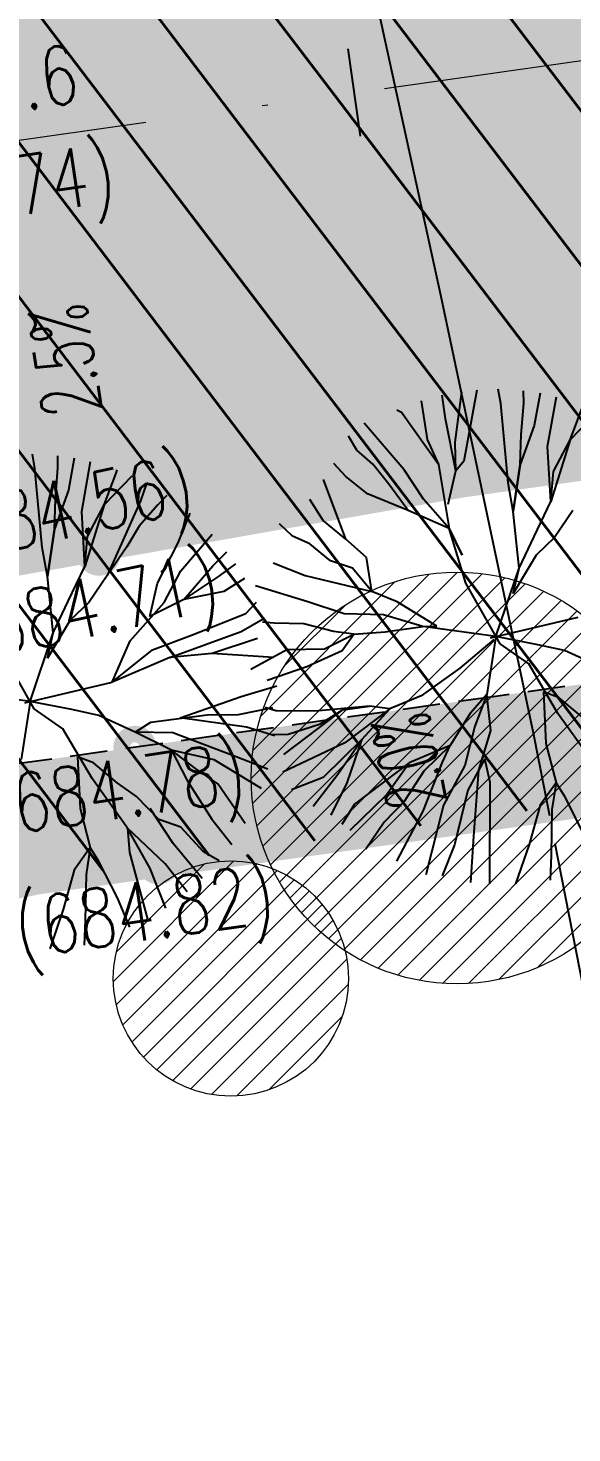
# Model space of a CAD drawing. Extents: x 352140 to 354978, y 6304672 to 6307963.
# Drawn here: x 352609.89 to 352619.14, y 6306001.84 to 6306025.72 of the extents above; entities that cross this region are included whole.
import ezdxf
from ezdxf.enums import TextEntityAlignment as Align

# ---------------------------------------------------------------- set-up
doc = ezdxf.new("R2010")
doc.units = 0
for name, pattern in [('CENTER', [50.800000000000004, 31.75, -6.35, 6.35, -6.35]), ('CONTINUOS', [0]), ('DASHDOT', [1, 0.5, -0.25, 0, -0.25]), ('DASHDOTX2', [2, 1, -0.5, 0, -0.5]), ('DASHED', [19.049999999999997, 12.7, -6.35])]:
    doc.linetypes.add(name, pattern=pattern)
doc.layers.get('0').update_dxf_attribs({"linetype": 'CONTINUOUS'})
for name, color, linetype in [('00-S2_ALL AREA APORTANTES', 150, 'CONTINUOUS'), ('01_Dem Ext_Transl_niv.anillo', 130, 'CONTINUOUS'), ('02_Geo ext_Acotamiento', 7, 'CONTINUOUS'), ('02_Geo ext_Eje', 4, 'CONTINUOUS'), ('02_Geo ext_Geometria', 2, 'CONTINUOUS'), ('03_Pav ext_Escurrimiento', 2, 'CONTINUOUS'), ('03_Pav ext_HCV', 34, 'CONTINUOUS'), ('03_Pav ext_Vereda HC', 42, 'CONTINUOUS'), ('03_Pav proy_Solera Tipo A', 1, 'CONTINUOUS'), ('03_S2_Pav ext_Borde vereda', 7, 'CONTINUOUS'), ('03_S3_Pav ext_Cota', 2, 'CONTINUOUS'), ('1-CERCO', 252, 'CERCO_LINE'), ('Paisajismo', 253, 'CONTINUOUS')]:
    doc.layers.add(name, color=color, linetype=linetype)
doc.layers.add('0_ASD_LINEA OFICIAL', color=253, linetype='DASHDOT', lineweight=20)
doc.layers.add('EJE PROYECTADO', color=7, linetype='DASHDOTX2', lineweight=15)
doc.layers.add('0_ASD_TOPOGRAFIA_ELEMENTOS', color=7, linetype='CONTINUOS', lineweight=5, true_color=0xbdbdbd)
doc.styles.add('JPG_2MM', font='simplex.shx', dxfattribs={"height": 1})
doc.styles.add('ROMANS', font='romans.shx', dxfattribs={"width": 0.75})
doc.linetypes.add('CERCO_LINE', pattern='A,0.5,-0.2,[" X ",Standard,S=0.1,R=0,X=-0.1,Y=-0.05],-0.25', length=0.95)
doc.dimstyles.new('Principal', dxfattribs={"dimscale": 0, "dimtxt": 2, "dimasz": 2, "dimexe": 1, "dimexo": 1, "dimtad": 1, "dimrnd": 0.05, "dimzin": 1, "dimtxsty": 'ROMANS', "dimcen": 2.5, "dimclrt": 2, "dimaunit": 2, "dimadec": 0, "dimazin": 0, "dimtfac": 1, "dimtmove": 0, "dimatfit": 3, "dimfxl": 1, "dimfxlon": 1, "dimarcsym": 0})
pattern_1 = [(127.2451660467093, (0, 0), (-1.263734244477452, -0.9607975902004564), [])]
pattern_2 = [(0, (0, 0), (0.15875, 0.3175), [0, -0.3175])]

# ---------------------------------------------------------------- blocks, each defined once
blk = doc.blocks.new('*D959')
at = {"layer": '02_Geo ext_Geometria', "color": 0, "lineweight": -2, "transparency": 16777216}
blk.add_line((352576.1032733954, 6306008.626567073), (352574.4402151746, 6306014.447216901), dxfattribs=at)
at = {"layer": '02_Geo ext_Geometria', "color": 0, "transparency": 16777216}
blk.add_solid([(352574.6004690537, 6306014.493004148), (352574.2799612952, 6306014.401429654), (352574.1654916927, 6306015.408740176)], dxfattribs=at)
at = {"layer": '02_Geo ext_Geometria', "color": 2, "transparency": 16777216, "insert": (352576.2819173322, 6306011.305507319), "char_height": 1, "attachment_point": 5, "rotation": 285.94553616867836, "style": 'ROMANS'}
blk.add_mtext('R420,40', dxfattribs=at)
blk = doc.blocks.new('*U962')
at = {"layer": 'EJE PROYECTADO', "color": 7, "linetype": 'DASHDOTX2', "lineweight": 15, "ltscale": 4}
blk.add_line((352607.9261549542, 6306023.563363702), (352715.028569147, 6306038.686160961), dxfattribs=at)
blk = doc.blocks.new('sta_tic')
blk.add_line((0, -1.5), (0, 1.5))
blk = doc.blocks.new('*D1282')
at = {"layer": '02_Geo ext_Acotamiento', "color": 0, "lineweight": -2, "transparency": 16777216}
blk.add_line((352570.5879962451, 6306007.009202546), (352568.844169142, 6306012.80616676), dxfattribs=at)
at = {"layer": '02_Geo ext_Acotamiento', "color": 0, "transparency": 16777216}
blk.add_solid([(352569.0037709097, 6306012.854177732), (352568.6845673742, 6306012.758155787), (352568.556103308, 6306013.763777367)], dxfattribs=at)
at = {"layer": '02_Geo ext_Acotamiento', "color": 2, "transparency": 16777216, "insert": (352570.7293752383, 6306009.690367681), "char_height": 1, "attachment_point": 5, "rotation": 286.742195705533, "style": 'ROMANS'}
blk.add_mtext('R420,40', dxfattribs=at)
blk = doc.blocks.new('A$C27410629')
at = {"layer": '0_ASD_LINEA OFICIAL', "ltscale": 8}
blk.add_lwpolyline([(283.5421609954101, 1214.484549576147, 0.5, 0.5, 0.03211360147220694), (329.8150799274445, 1226.935406510711, 0.5, 0.5, 0.007917335729782708), (341.9242357289513, 1231.194686628496, 0.5, 0.5, -0.04034445951146756), (405.0949614570582, 1249.329495846422, 0.5, 0.5, 0), (406.0664454449125, 1249.524144371034, 0.5, 0.5, 0), (504.3873910620769, 1263.407003486325, 0, 0, 0)], format="xyseb", dxfattribs=at)
blk = doc.blocks.new('*D1445')
at = {"layer": '02_Geo ext_Acotamiento', "color": 0, "lineweight": -2, "transparency": 16777216}
blk.add_line((352572.3865090595, 6306010.23699731), (352570.7031370795, 6306016.051804774), dxfattribs=at)
at = {"layer": '02_Geo ext_Acotamiento', "color": 0, "transparency": 16777216}
blk.add_solid([(352570.8632301069, 6306016.098151298), (352570.5430440519, 6306016.005458249), (352570.4250579325, 6306017.012362938)], dxfattribs=at)
at = {"layer": '02_Geo ext_Acotamiento', "color": 2, "transparency": 16777216, "insert": (352572.5557978826, 6306012.916544995), "char_height": 1, "attachment_point": 5, "rotation": 286.14559560099923, "style": 'ROMANS'}
blk.add_mtext('R353,50', dxfattribs=at)
blk = doc.blocks.new('*D1446')
at = {"layer": '02_Geo ext_Acotamiento', "color": 0, "lineweight": -2, "transparency": 16777216}
blk.add_line((352571.789194189, 6306017.325821411), (352570.1212967744, 6306023.145086422), dxfattribs=at)
at = {"layer": '02_Geo ext_Acotamiento', "color": 0, "transparency": 16777216}
blk.add_solid([(352570.2815125268, 6306023.191006901), (352569.9610810217, 6306023.099165943), (352569.8457738976, 6306024.106380936)], dxfattribs=at)
at = {"layer": '02_Geo ext_Acotamiento', "color": 2, "transparency": 16777216, "insert": (352571.9656105724, 6306020.00490927), "char_height": 1, "attachment_point": 5, "rotation": 285.99317661795897, "style": 'ROMANS'}
blk.add_mtext('R377,95', dxfattribs=at)
blk = doc.blocks.new('1.0 - LO RECABARREN LOTEO PARQUE - VEGETACION PROPUESTA ETAPA MUNICIPAL')
at = {"layer": 'Paisajismo', "color": 251}
for p, q in [((352616.9846484571, 6306019.077340681), (352616.9306335495, 6306019.47899494)), ((352617.1530850041, 6306018.678011461), (352617.2616747106, 6306019.538941978)), ((352617.517715357, 6306019.566828781), (352617.2998968196, 6306018.358776658)), ((352617.9250204688, 6306019.336601349), (352617.8839276334, 6306019.579379951)), ((352618.3185681994, 6306019.346440488), (352618.314664166, 6306019.553211841)), ((352618.5938547386, 6306019.512275717), (352618.4951748127, 6306018.964982482)), ((352618.7231660956, 6306018.607028809), (352618.8718988217, 6306019.452142832)), ((352616.2384884895, 6306019.184005276), (352616.1575843354, 6306019.226201614)), ((352616.5744909936, 6306019.383091127), (352616.6744773941, 6306018.727472184)), ((352618.0509952361, 6306017.990574183), (352617.9250204688, 6306019.336601349)), ((352618.2752626987, 6306018.811144063), (352618.3185681994, 6306019.346440488)), ((352619.1048739814, 6306018.719912753), (352619.3083573292, 6306019.258233484)), ((352616.2836139816, 6306018.212338867), (352615.6010685799, 6306019.001168406)), ((352616.8694232762, 6306018.303572382), (352616.2384884895, 6306019.184005276)), ((352617.1622014441, 6306018.195172955), (352616.9846484571, 6306019.077340681)), ((352619.5766608728, 6306019.206781963), (352619.1048739814, 6306018.719912753)), ((352615.476158725, 6306018.544504107), (352615.3381369041, 6306018.782413731)), ((352618.4951748127, 6306018.964982482), (352618.2581505723, 6306018.303067516)), ((352618.2581505723, 6306018.303067516), (352618.2752626987, 6306018.811144063)), ((352615.7476650598, 6306018.309114795), (352615.476158725, 6306018.544504107)), ((352616.6744773941, 6306018.727472184), (352616.8694232762, 6306018.303572382)), ((352617.1622014441, 6306018.195172955), (352617.1530850041, 6306018.678011461)), ((352618.7774895002, 6306017.671502274), (352618.7231660956, 6306018.607028809)), ((352619.1048739814, 6306018.719912753), (352618.7774895002, 6306017.671502274)), ((352618.82129942, 6306018.1800829), (352619.1048739814, 6306018.719912753)), ((352610.0013687332, 6306018.233879879), (352609.9602758979, 6306018.476658481)), ((352610.3949164639, 6306018.243719019), (352610.3910124304, 6306018.450490371)), ((352610.670203003, 6306018.409554248), (352610.5715230771, 6306017.862261012)), ((352610.79951436, 6306017.50430734), (352610.9482470862, 6306018.349421362)), ((352615.2935854598, 6306018.099515619), (352615.088358089, 6306018.317020246)), ((352616.0211866692, 6306017.966871467), (352615.7476650598, 6306018.309114795)), ((352616.8694232762, 6306018.303572382), (352617.0502833721, 6306017.211310462)), ((352617.2998968196, 6306018.358776658), (352617.1622014441, 6306018.195172955)), ((352618.1397977612, 6306017.499119353), (352618.2581505723, 6306018.303067516)), ((352618.2581505723, 6306018.303067516), (352618.1397977612, 6306017.499119353)), ((352610.1273435006, 6306016.887852713), (352610.0013687332, 6306018.233879879)), ((352610.3516109632, 6306017.708422594), (352610.3949164639, 6306018.243719019)), ((352611.1812222459, 6306017.617191283), (352611.3847055936, 6306018.155512014)), ((352611.6530091373, 6306018.104060493), (352611.1812222459, 6306017.617191283)), ((352611.3847055936, 6306018.155512014), (352611.4010134788, 6306018.207734731)), ((352615.2936126748, 6306017.032866606), (352614.9110499323, 6306018.047969776)), ((352615.6611713877, 6306017.804573759), (352615.2935854598, 6306018.099515619)), ((352616.6135552888, 6306017.710818085), (352616.2836139816, 6306018.212338867)), ((352617.0321031, 6306017.629203747), (352617.1622014441, 6306018.195172955)), ((352618.7774895002, 6306017.671502274), (352618.82129942, 6306018.1800829)), ((352610.5715230771, 6306017.862261012), (352610.3344988368, 6306017.200346046)), ((352611.9030346898, 6306017.980331487), (352611.8017202207, 6306017.684233801)), ((352616.3501214823, 6306017.518776177), (352615.6611713877, 6306017.804573759)), ((352616.3501214823, 6306017.518776177), (352616.0211866692, 6306017.966871467)), ((352618.1397977612, 6306017.499119353), (352618.0509952361, 6306017.990574183)), ((352610.3344988368, 6306017.200346046), (352610.3516109632, 6306017.708422594)), ((352611.1812222459, 6306017.617191283), (352610.8538377647, 6306016.568780805)), ((352610.8976476844, 6306017.077361431), (352611.1812222459, 6306017.617191283)), ((352611.8017202207, 6306017.684233801), (352611.3579204979, 6306016.689707125)), ((352612.0894092524, 6306017.607616448), (352611.7756084268, 6306017.254280853)), ((352612.249011642, 6306017.773470738), (352612.0894092524, 6306017.607616448)), ((352614.9055423377, 6306017.347546738), (352614.6775510531, 6306017.70550041)), ((352617.0502833721, 6306017.211310462), (352616.6135552888, 6306017.710818085)), ((352618.4949237212, 6306017.078243898), (352618.7774895002, 6306017.671502274)), ((352610.8538377647, 6306016.568780805), (352610.79951436, 6306017.50430734)), ((352612.4386468607, 6306016.971742848), (352612.6449654158, 6306017.475058193)), ((352615.2936126748, 6306017.032866606), (352614.9055423377, 6306017.347546738)), ((352617.0502833721, 6306017.211310462), (352616.3501214823, 6306017.518776177)), ((352618.2380470124, 6306016.538915051), (352618.1397977612, 6306017.499119353)), ((352619.1542671248, 6306017.518273474), (352618.8424838587, 6306017.058080833)), ((352610.2161460256, 6306016.396397884), (352610.3344988368, 6306017.200346046)), ((352610.3344988368, 6306017.200346046), (352610.2161460256, 6306016.396397884)), ((352610.8538377647, 6306016.568780805), (352610.8976476844, 6306017.077361431)), ((352611.7756084268, 6306017.254280853), (352611.5685920889, 6306016.902961449)), ((352612.4843449754, 6306016.492671151), (352613.016271104, 6306017.117772299)), ((352614.3821419893, 6306017.080760588), (352614.1645334347, 6306017.290442218)), ((352614.6783263287, 6306016.952732359), (352614.3821419893, 6306017.080760588)), ((352617.2724314666, 6306016.761198939), (352617.0502833721, 6306017.211310462)), ((352617.0502833721, 6306017.211310462), (352617.2724314666, 6306016.761198939)), ((352617.3349039039, 6306016.281347269), (352617.0502833721, 6306017.211310462)), ((352618.2380470124, 6306016.538915051), (352618.4949237212, 6306017.078243898)), ((352610.2161460256, 6306016.396397884), (352610.1273435006, 6306016.887852713)), ((352611.5685920889, 6306016.902961449), (352611.2306153892, 6306016.415552004)), ((352612.0896736825, 6306016.280888294), (352612.4386468607, 6306016.971742848)), ((352615.030928081, 6306016.665429709), (352614.6783263287, 6306016.952732359)), ((352615.6414738821, 6306016.717427289), (352615.2936126748, 6306017.032866606)), ((352618.8424838587, 6306017.058080833), (352618.5276742507, 6306016.758173763)), ((352611.3579204979, 6306016.689707125), (352611.2306153892, 6306016.415552004)), ((352613.0292859863, 6306016.580385717), (352613.2674577793, 6306016.817577343)), ((352613.4143205426, 6306016.611913109), (352613.1332289672, 6306016.401219334)), ((352614.0543262906, 6306016.627084336), (352614.6013368772, 6306016.41603238)), ((352615.4072035731, 6306016.538913676), (352615.030928081, 6306016.665429709)), ((352615.7351273781, 6306016.144246867), (352615.6414738821, 6306016.717427289)), ((352618.5276742507, 6306016.758173763), (352618.1393305337, 6306016.109470631)), ((352610.3143952769, 6306015.436193582), (352610.2161460256, 6306016.396397884)), ((352610.5712719857, 6306015.975522429), (352610.8538377647, 6306016.568780805)), ((352611.2306153892, 6306016.415552004), (352610.9188321232, 6306015.955359364)), ((352612.2007704732, 6306015.952838224), (352612.4843449754, 6306016.492671151)), ((352612.5372995003, 6306016.007583724), (352613.0292859863, 6306016.580385717)), ((352613.1332289672, 6306016.401219334), (352612.5372995003, 6306016.007583724)), ((352613.5686890308, 6306016.363059018), (352613.2185867893, 6306016.141200359)), ((352614.6013368772, 6306016.41603238), (352615.7351273781, 6306016.144246867)), ((352615.7351273781, 6306016.144246867), (352615.4072035731, 6306016.538913676)), ((352617.844689656, 6306015.375385297), (352618.2380470124, 6306016.538915051)), ((352618.1393305337, 6306016.109470631), (352618.2380470124, 6306016.538915051)), ((352611.9595753279, 6306015.714919598), (352612.0896736825, 6306016.280888294)), ((352613.2185867893, 6306016.141200359), (352612.5372995003, 6306016.007583724)), ((352614.6435954295, 6306015.963295022), (352613.7570600283, 6306016.240519587)), ((352615.7351273781, 6306016.144246867), (352615.7351273781, 6306016.144246867)), ((352616.1658027236, 6306015.965313458), (352615.7351273781, 6306016.144246867)), ((352617.9152020711, 6306015.25007468), (352617.3349039039, 6306016.281347269)), ((352610.3143952769, 6306015.436193582), (352610.5712719857, 6306015.975522429)), ((352610.9188321232, 6306015.955359364), (352610.6040225152, 6306015.655452293)), ((352611.6255511123, 6306015.300606708), (352612.2007704732, 6306015.952838224)), ((352612.5372995003, 6306016.007583724), (352611.9595753279, 6306015.714919598)), ((352613.5930262437, 6306015.765335022), (352613.7713382337, 6306015.96094644)), ((352615.2616508362, 6306015.7611742), (352614.6435954295, 6306015.963295022)), ((352616.8412866661, 6306015.550483583), (352616.1658027236, 6306015.965313458)), ((352610.6040225152, 6306015.655452293), (352610.2156787982, 6306015.006749162)), ((352612.6652050713, 6306015.400409231), (352613.5930262437, 6306015.765335022)), ((352613.5129701542, 6306015.462492459), (352613.8842764968, 6306015.675464833)), ((352615.9295688412, 6306015.747062863), (352615.2616508362, 6306015.7611742)), ((352616.6010176647, 6306015.545947082), (352615.9295688412, 6306015.747062863)), ((352617.7530044336, 6306015.353907378), (352619.2419591199, 6306015.702705643)), ((352609.9210379205, 6306014.272663827), (352610.3143952769, 6306015.436193582)), ((352610.2156787982, 6306015.006749162), (352610.3143952769, 6306015.436193582)), ((352612.0023309643, 6306015.14737795), (352612.6652050713, 6306015.400409231)), ((352612.2985153054, 6306015.019349721), (352613.5129701542, 6306015.462492459)), ((352614.0736987271, 6306015.601052192), (352613.8722698729, 6306015.617374065)), ((352614.5767012934, 6306015.590423796), (352614.0736987271, 6306015.601052192)), ((352615.0819825985, 6306015.45908564), (352614.5767012934, 6306015.590423796)), ((352614.9256916961, 6306015.166907708), (352615.4283880118, 6306015.416911609)), ((352615.4283880118, 6306015.416911609), (352615.0819825985, 6306015.45908564)), ((352615.2287944209, 6306015.139850324), (352615.4283880118, 6306015.416911609)), ((352615.4283880118, 6306015.416911609), (352615.9618127259, 6306015.453708484)), ((352615.9618127259, 6306015.453708484), (352616.6010176647, 6306015.545947082)), ((352616.6010176647, 6306015.545947082), (352616.8412866661, 6306015.550483583)), ((352617.844689656, 6306015.375385297), (352616.6010176647, 6306015.545947082)), ((352609.9915503356, 6306014.14735321), (352609.4112521684, 6306015.1786258)), ((352611.3183073843, 6306014.599984174), (352611.6255511123, 6306015.300606708)), ((352613.7879721258, 6306015.341435219), (352613.0183135293, 6306015.086387749)), ((352613.6770060688, 6306014.82264287), (352614.2849736169, 6306015.154810358)), ((352614.2849736169, 6306015.154810358), (352614.9256916961, 6306015.166907708)), ((352617.8069021528, 6306015.32820277), (352617.2286565109, 6306014.83625375)), ((352617.844689656, 6306015.375385297), (352617.6910736069, 6306014.390678729)), ((352618.5564245103, 6306015.235459306), (352617.844689656, 6306015.375385297)), ((352618.4022971718, 6306014.911860743), (352617.9152020711, 6306015.25007468)), ((352619.0122822811, 6306015.137171183), (352618.5564245103, 6306015.235459306)), ((352611.3183073843, 6306014.599984174), (352612.0023309643, 6306015.14737795)), ((352612.2985153054, 6306015.019349721), (352611.3183073843, 6306014.599984174)), ((352613.0183135293, 6306015.086387749), (352612.2985153054, 6306015.019349721)), ((352613.0183135293, 6306015.086387749), (352612.2985153054, 6306015.019349721)), ((352614.0581938516, 6306015.020361277), (352613.0183135293, 6306015.086387749)), ((352614.6305854685, 6306014.866924462), (352615.2287944209, 6306015.139850324)), ((352618.8989756546, 6306014.06607737), (352618.4022971718, 6306014.911860743)), ((352619.6318508858, 6306014.854906038), (352619.0122822811, 6306015.137171183)), ((352613.9511974178, 6306014.632717477), (352614.6305854685, 6306014.866924462)), ((352617.2286565109, 6306014.83625375), (352616.5698175246, 6306014.369508375)), ((352609.9210379205, 6306014.272663827), (352608.6773659291, 6306014.443225613)), ((352609.8293526981, 6306014.251185909), (352611.3183073843, 6306014.599984174)), ((352613.5137570596, 6306014.355607716), (352614.1169358089, 6306014.536390176)), ((352618.6516451939, 6306014.435540533), (352618.6949856569, 6306013.554472395)), ((352618.9206273208, 6306014.333724025), (352618.6516451939, 6306014.435540533)), ((352609.9210379205, 6306014.272663827), (352609.7674218714, 6306013.287957259)), ((352610.6327727747, 6306014.132737837), (352609.9210379205, 6306014.272663827)), ((352612.4747599853, 6306013.993857681), (352613.5137570596, 6306014.355607716)), ((352616.5698175246, 6306014.369508375), (352616.0399212831, 6306014.145713164)), ((352617.6910736069, 6306014.390678729), (352617.4034639264, 6306014.064562971)), ((352617.6910736069, 6306014.390678729), (352617.4875879725, 6306013.85236103)), ((352617.6910736069, 6306014.390678729), (352617.6910736069, 6306014.390678729)), ((352617.7560679062, 6306013.777260362), (352617.6910736069, 6306014.390678729)), ((352619.3276334979, 6306013.993997934), (352618.9206273208, 6306014.333724025)), ((352610.4786454363, 6306013.809139273), (352609.9915503356, 6306014.14735321)), ((352611.0886305456, 6306014.034449713), (352610.6327727747, 6306014.132737837)), ((352611.7081991502, 6306013.752184569), (352611.0886305456, 6306014.034449713)), ((352611.9721396049, 6306013.91751072), (352612.9311980514, 6306014.042513772)), ((352613.6040529653, 6306013.834050342), (352612.4747599853, 6306013.993857681)), ((352612.9311980514, 6306014.042513772), (352613.465129412, 6306014.05259489)), ((352613.465129412, 6306014.05259489), (352614.0504343449, 6306014.17054113)), ((352614.101807769, 6306014.112298896), (352613.9197241363, 6306014.169237637)), ((352614.7656494575, 6306014.104707805), (352614.101807769, 6306014.112298896)), ((352614.2364919126, 6306013.370200102), (352615.2390253534, 6306014.130591506)), ((352615.6918590115, 6306014.192588995), (352614.7656494575, 6306014.104707805)), ((352615.2390253534, 6306014.130591506), (352614.8431157563, 6306013.882603838)), ((352615.2390253534, 6306014.130591506), (352615.6918590115, 6306014.192588995)), ((352615.6918590115, 6306014.192588995), (352615.2390253534, 6306014.130591506)), ((352616.0399212831, 6306014.145713164), (352615.2763131378, 6306013.57009451)), ((352615.568966718, 6306013.62906765), (352616.0399212831, 6306014.145713164)), ((352616.0399212831, 6306014.145713164), (352615.6918590115, 6306014.192588995)), ((352617.4034639264, 6306014.064562971), (352617.0664960074, 6306013.523725003)), ((352619.5024409135, 6306013.222307155), (352618.8989756546, 6306014.06607737)), ((352610.9753239191, 6306012.963355901), (352610.4786454363, 6306013.809139273)), ((352611.7081991502, 6306013.752184569), (352611.9721396049, 6306013.91751072)), ((352612.3282743439, 6306013.443206742), (352611.7081991502, 6306013.752184569)), ((352612.3494216485, 6306013.737566121), (352611.7081991502, 6306013.752184569)), ((352613.425354613, 6306013.33030017), (352612.3494216485, 6306013.737566121)), ((352614.0843381123, 6306013.687820093), (352613.6040529653, 6306013.834050342)), ((352614.8431157563, 6306013.882603838), (352614.3122107359, 6306013.712237149)), ((352617.4875879725, 6306013.85236103), (352617.3133221084, 6306013.180974565)), ((352617.5551042503, 6306013.105369817), (352617.7560679062, 6306013.777260362)), ((352614.3122107359, 6306013.712237149), (352614.0185506025, 6306013.706692575)), ((352615.2763131378, 6306013.57009451), (352614.2175316628, 6306013.069075603)), ((352615.568966718, 6306013.62906765), (352614.9075504201, 6306012.980361363)), ((352615.1529186561, 6306013.033289006), (352615.568966718, 6306013.62906765)), ((352615.311547699, 6306012.88736197), (352615.568966718, 6306013.62906765)), ((352617.0664960074, 6306013.523725003), (352616.3710295741, 6306013.229372714)), ((352617.0664960074, 6306013.523725003), (352616.6207260377, 6306013.087727891)), ((352616.9339667266, 6306013.240001489), (352617.0664960074, 6306013.523725003)), ((352618.6949856569, 6306013.554472395), (352618.8677755146, 6306012.889638663)), ((352610.7279934583, 6306013.332819063), (352610.7713339214, 6306012.451750926)), ((352610.9969755853, 6306013.231002555), (352610.7279934583, 6306013.332819063)), ((352613.0513718023, 6306013.280228442), (352612.3282743439, 6306013.443206742)), ((352612.3282743439, 6306013.443206742), (352612.5954168204, 6306012.92948678)), ((352612.734773932, 6306013.130193334), (352612.3282743439, 6306013.443206742)), ((352613.8549440122, 6306012.789594869), (352613.0513718023, 6306013.280228442)), ((352613.9638694883, 6306013.119137236), (352613.425354613, 6306013.33030017)), ((352616.6077570707, 6306012.408698908), (352616.9339667266, 6306013.240001489)), ((352617.6569833076, 6306013.293903812), (352617.3652857523, 6306012.76513456)), ((352617.7449997209, 6306012.893056697), (352617.6569833076, 6306013.293903812)), ((352611.4039817624, 6306012.891276465), (352610.9969755853, 6306013.231002555)), ((352613.1135691177, 6306012.870107487), (352612.734773932, 6306013.130193334)), ((352614.7358618102, 6306012.490938885), (352615.1529186561, 6306013.033289006)), ((352616.3710295741, 6306013.229372714), (352615.4390142929, 6306012.527510298)), ((352615.9791875421, 6306012.678587605), (352616.3710295741, 6306013.229372714)), ((352616.6207260377, 6306013.087727891), (352616.2832537572, 6306012.573602648)), ((352617.3133221084, 6306013.180974565), (352616.952180602, 6306012.506059714)), ((352617.4695019704, 6306011.981351518), (352617.5551042503, 6306013.105369817)), ((352611.5787891779, 6306012.119585685), (352610.9753239191, 6306012.963355901)), ((352611.7288792273, 6306012.656895226), (352611.4039817624, 6306012.891276465)), ((352612.5954168204, 6306012.92948678), (352613.0100495792, 6306012.273175362)), ((352613.5786667592, 6306012.199776481), (352613.1135691177, 6306012.870107487)), ((352614.9075504201, 6306012.980361363), (352614.3685167222, 6306012.768929435)), ((352615.0403349357, 6306012.338853939), (352615.311547699, 6306012.88736197)), ((352617.3652857523, 6306012.76513456), (352617.1415004167, 6306011.835138609)), ((352617.7396983327, 6306011.172518715), (352617.7449997209, 6306012.893056697)), ((352618.8677755146, 6306012.889638663), (352618.597002301, 6306012.50663435)), ((352618.8677755146, 6306012.889638663), (352618.7962612483, 6306012.433982523)), ((352619.0165463024, 6306012.655433552), (352618.8677755146, 6306012.889638663)), ((352612.1101985617, 6306012.26323965), (352611.7288792273, 6306012.656895226)), ((352615.4390142929, 6306012.527510298), (352615.2243178257, 6306012.181323821)), ((352615.3669516432, 6306012.083390156), (352615.9791875421, 6306012.678587605)), ((352616.2832537572, 6306012.573602648), (352615.9427551382, 6306012.219762974)), ((352619.3298950368, 6306012.037460898), (352619.0165463024, 6306012.655433552)), ((352610.7713339214, 6306012.451750926), (352610.9441237791, 6306011.786917194)), ((352612.3541851396, 6306011.858283089), (352611.9607965084, 6306012.454618965)), ((352616.161298381, 6306011.555000364), (352616.6077570707, 6306012.408698908)), ((352616.952180602, 6306012.506059714), (352616.6540158928, 6306011.324580468)), ((352618.597002301, 6306012.50663435), (352618.4084887722, 6306011.838934972)), ((352618.7962612483, 6306012.433982523), (352618.7841907942, 6306011.658763316)), ((352612.2199084268, 6306011.513615011), (352611.5787891779, 6306012.119585685)), ((352611.5787891779, 6306012.119585685), (352611.6129628692, 6306011.703410303)), ((352611.9656546037, 6306011.43207165), (352611.5787891779, 6306012.119585685)), ((352612.4864718246, 6306012.136723574), (352612.1101985617, 6306012.26323965)), ((352612.8682933489, 6306011.716352157), (352612.4864718246, 6306012.136723574)), ((352613.0100495792, 6306012.273175362), (352613.350966641, 6306011.841470777)), ((352615.9427551382, 6306012.219762974), (352615.6309718703, 6306011.759570334)), ((352612.8480981014, 6306011.263844692), (352612.3541851396, 6306011.858283089)), ((352617.1415004167, 6306011.835138609), (352616.9302226226, 6306011.307887243)), ((352617.4149797341, 6306011.19322556), (352617.4695019704, 6306011.981351518)), ((352618.4084887722, 6306011.838934972), (352618.1797649965, 6306011.170476387)), ((352610.9441237791, 6306011.786917194), (352610.6733505654, 6306011.40391288)), ((352610.9441237791, 6306011.786917194), (352610.8726095128, 6306011.331261054)), ((352611.0928945669, 6306011.552712083), (352610.9441237791, 6306011.786917194)), ((352611.6129628692, 6306011.703410303), (352611.9181314928, 6306010.573106023)), ((352613.1370987257, 6306011.564885481), (352612.8682933489, 6306011.716352157)), ((352618.7841907942, 6306011.658763316), (352618.7655654682, 6306011.230831092)), ((352610.6733505654, 6306011.40391288), (352610.4848370366, 6306010.736213502)), ((352610.8726095128, 6306011.331261054), (352610.8605390587, 6306010.556041847)), ((352611.4062433012, 6306010.934739429), (352611.0928945669, 6306011.552712083)), ((352612.2273589891, 6306010.757554468), (352611.9656546037, 6306011.43207165)), ((352612.5909130086, 6306011.037609289), (352612.2199084268, 6306011.513615011)), ((352611.6167886024, 6306010.435578537), (352611.4062433012, 6306010.934739429)), ((352610.4848370366, 6306010.736213502), (352610.2561132609, 6306010.067754918)), ((352610.8605390587, 6306010.556041847), (352610.8419137326, 6306010.128109623))]:
    blk.add_line(p, q, dxfattribs=at)

msp = doc.modelspace()

# ---------------------------------------------------------------- hatches: boundary and pattern name
at = {"layer": '00-S2_ALL AREA APORTANTES', "linetype": 'DASHED', "lineweight": 40, "ltscale": 0.25}
h = msp.add_hatch(dxfattribs=at)
h.set_pattern_fill('ANSI31', color=150, scale=0.5, angle=82.24516604670926)
h.set_pattern_definition(pattern_1)
edge = h.paths.add_edge_path()
edge.add_line((352624.9754433884, 6306038.594756333), (352605.845947787, 6306035.893869592))
edge.add_arc((352689.8269849452, 6305610.553489763), 433.5519038303127, 101.1690651218483, 104.2167024981599)
edge.add_line((352583.3509807125, 6306030.827345526), (352575.2809993714, 6306028.709758877))
edge.add_line((352575.2809993714, 6306028.709758877), (352578.5187449334, 6306016.640279525))
edge.add_line((352578.5187449334, 6306016.640279525), (352586.390310395, 6306018.703305806))
edge.add_arc((352689.6646691556, 6305611.165365544), 420.4197496910607, 101.3958787083265, 104.2200035320607, ccw=False)
edge.add_line((352606.595264026, 6306023.296703666), (352607.9261549542, 6306023.563363702))
edge.add_line((352607.9261549542, 6306023.563363702), (352626.7231071456, 6306026.217482185))
edge.add_line((352626.7231071456, 6306026.217482185), (352624.9754433884, 6306038.594756333))
h = msp.add_hatch(dxfattribs=at)
h.set_pattern_fill('ANSI31', color=82, scale=0.5, angle=82.24516604670926)
h.set_pattern_definition(pattern_1)
edge = h.paths.add_edge_path()
edge.add_line((352626.7231071456, 6306026.217482185), (352607.9261549542, 6306023.563363702))
edge.add_line((352607.9261549542, 6306023.563363702), (352606.5952640259, 6306023.296703666))
edge.add_arc((352689.6646691558, 6305611.165365544), 420.4197496911295, 101.3958787083732, 104.2200035320991)
edge.add_line((352586.390310395, 6306018.703305806), (352578.5219978086, 6306016.628153646))
edge.add_line((352578.5219978086, 6306016.628153646), (352581.7592745436, 6306004.560421961))
edge.add_line((352581.7592745436, 6306004.560421961), (352589.4298462129, 6306006.578443802))
edge.add_arc((352689.6646691902, 6305611.165365393), 407.9197498453991, 101.39688232885038, 104.2245007914724, ccw=False)
edge.add_line((352609.0580949512, 6306011.041724414), (352610.0295789288, 6306011.236372937))
edge.add_line((352610.0295789288, 6306011.236372937), (352628.470763946, 6306013.840257307))
edge.add_line((352628.470763946, 6306013.840257307), (352626.7231071456, 6306026.217482185))
at = {"layer": '03_Pav ext_HCV'}
h = msp.add_hatch(dxfattribs=at)
h.set_pattern_fill('SWAMP', color=256, scale=0.025, angle=-5.87842838446813e-10, style=0)
h.set_pattern_definition([(359.9999999994121, (0, 0), (0.3175000000056422, 0.5499261309017425), [0.079375, -0.555625]), (90, (0.0396875, -4.071855352894005e-13), (-0.3174999999943578, 0.5499261309082575), [0.0396875, -1.06016476181]), (90, (0.049609375, -5.089819191117507e-13), (-0.3174999999943578, 0.5499261309082575), [0.03175, -1.06810226181]), (90, (0.029765625, -3.053891514670504e-13), (-0.3174999999943578, 0.5499261309082575), [0.03175, -1.06810226181]), (59.99999999941215, (0.05953125000000001, -6.107783029341008e-13), (-0.3174999995629745, 0.5499261311573168), [0.0254, -0.6096]), (119.9999999994121, (0.01984375, -2.035927676447003e-13), (-0.6349999995686166, 2.555744082988348e-10), [0.0254, -0.6095999999999999])])
edge = h.paths.add_edge_path()
edge.add_arc((352695.6228278121, 6305975.85554616), 52.49999999651592, 90.15910991936789, 98.03670583891278, ccw=False)
edge.add_arc((352695.3284670433, 6306081.855137437), 53.49999999947075, 270.1591099180267, 278.1028961549432)
edge.add_line((352702.8693602514, 6306028.889252855), (352706.0136189333, 6306029.333188209))
edge.add_line((352706.0136189333, 6306029.333188209), (352705.9856154933, 6306029.531218028))
edge.add_line((352705.9856154933, 6306029.531218028), (352704.2032925461, 6306029.279573285))
edge.add_line((352704.2032925461, 6306029.279573285), (352703.2511160003, 6306036.012576957))
edge.add_line((352703.2511160003, 6306036.012576957), (352702.0188872132, 6306044.725878061))
edge.add_line((352702.0188872132, 6306044.725878061), (352703.8011654631, 6306044.977517299))
edge.add_line((352703.8011654631, 6306044.977517299), (352703.773204849, 6306045.175553165))
edge.add_line((352703.773204849, 6306045.175553165), (352700.3934077577, 6306044.698360805))
edge.add_arc((352708.7779693851, 6305985.792086722), 59.50000000028207, 98.10091267222913, 105.9121530044085)
edge.add_arc((352679.7166693964, 6306087.730503638), 46.50000000145129, 278.03645094313157, 285.91215300661685, ccw=False)
edge.add_line((352686.2175121692, 6306041.687164887), (352639.6351929855, 6306035.110011804))
edge.add_line((352639.6351929855, 6306035.110011804), (352606.2230754346, 6306030.392566704))
edge.add_arc((352596.4368605051, 6306099.705119715), 70.00000005380134, 271.48536212425654, 278.03645093934756, ccw=False)
edge.add_arc((352600.0018186228, 6305960.597349328), 69.1534494366037, 91.45045642228509, 104.4748563886432)
edge.add_line((352582.7165599253, 6306027.555690113), (352582.7637162774, 6306027.36655901))
edge.add_line((352582.7637162774, 6306027.36655901), (352584.5106173158, 6306027.800539543))
edge.add_line((352584.5106173158, 6306027.800539543), (352586.157412114, 6306021.195700438))
edge.add_line((352586.157412114, 6306021.195700438), (352586.7232885007, 6306021.335719549))
edge.add_line((352586.7232885007, 6306021.335719549), (352590.8544985201, 6306021.398619752))
edge.add_arc((352590.8663507516, 6306020.798736827), 0.6000000001080056, -63.22120006769461, 91.13187835353392, ccw=False)
edge.add_line((352591.1366790977, 6306020.263085274), (352587.502146802, 6306018.437976366))
edge.add_line((352587.502146802, 6306018.437976366), (352586.6893552667, 6306018.235521358))
edge.add_line((352586.6893552667, 6306018.235521358), (352588.3263039393, 6306011.670172343))
edge.add_line((352588.3263039393, 6306011.670172343), (352586.5827429757, 6306011.218601814))
edge.add_line((352586.5827429757, 6306011.218601814), (352586.6331052531, 6306011.025046549))
edge.add_arc((352655.5485133363, 6305772.515255022), 248.2664981939714, 98.86355153155222, 106.1162073025364, ccw=False)
edge.add_line((352617.2951473995, 6306017.816975603), (352641.5924359696, 6306021.247501212))
edge.add_line((352641.5924359696, 6306021.247501212), (352688.282935351, 6306027.839928221))
edge = h.paths.add_edge_path(flags=16)
edge.add_arc((352710.1973540727, 6305985.371992292), 53.11479439390379, 97.81937221579312, 105.0371406437207, ccw=False)
edge.add_line((352702.9710573276, 6306037.992919867), (352703.1129390418, 6306037.003681069))
edge.add_line((352703.1129390418, 6306037.003681069), (352703.112985636, 6306037.003351058))
edge.add_line((352703.112985636, 6306037.003351058), (352703.2550507675, 6306035.984753543))
edge.add_arc((352695.9715778618, 6306088.826736871), 53.34158021342433, 270.65045146726897, 277.8479116033116, ccw=False)
edge.add_arc((352696.5726847316, 6306036.088577505), 0.599999999917819, 105.0409264166529, 270.42413250202037, ccw=False)
at = {"layer": '03_Pav ext_Vereda HC'}
h = msp.add_hatch(dxfattribs=at)
h.set_pattern_fill('DOTS', color=256, scale=0.2, style=0)
h.set_pattern_definition(pattern_2)
edge = h.paths.add_edge_path()
edge.add_line((352703.4231398524, 6306047.650922799), (352703.7172836208, 6306045.571624896))
edge.add_line((352703.7172836208, 6306045.571624896), (352707.678001033, 6306046.130837192))
edge.add_line((352707.678001033, 6306046.130837192), (352706.7613178024, 6306052.61221841))
edge.add_line((352706.7613178024, 6306052.61221841), (352704.7789952164, 6306052.346499193))
edge.add_line((352704.7789952164, 6306052.346499193), (352705.1234542672, 6306049.910770163))
edge.add_line((352705.1234542672, 6306049.910770163), (352704.7974891174, 6306049.864802835))
edge.add_line((352704.7974891174, 6306049.864802835), (352605.845947787, 6306035.893869592))
edge.add_arc((352689.8269849572, 6305610.553489762), 433.5519038335603, 101.1690651233866, 102.6021311798104)
edge.add_line((352595.2348293417, 6306033.660541717), (352595.6981481941, 6306031.714750792))
edge.add_arc((352689.8269849693, 6305610.553489767), 431.551903831639, 101.17631749834288, 102.59846348413612, ccw=False)
edge.add_line((352606.1797675515, 6306033.921165339), (352703.4231398524, 6306047.650922799))
edge = h.paths.add_edge_path()
edge.add_arc((352405.9232446, 6306371.355446095), 378.50000000726, 289.44189965681994, 290.0475916589092, ccw=False)
edge.add_line((352531.9072759763, 6306014.43770509), (352532.5679948468, 6306012.549987328))
edge.add_arc((352405.9232446787, 6306371.35544612), 380.5000000049515, 289.4411039732285, 290.0493536249592)
edge.add_line((352536.3698511003, 6306013.914635807), (352535.6732577755, 6306015.789440849))
edge = h.paths.add_edge_path()
edge.add_line((352578.4074838122, 6306027.477461996), (352582.2739194857, 6306028.488174673))
edge.add_line((352582.2739194857, 6306028.488174673), (352582.2735466855, 6306028.489593998))
edge.add_arc((352695.6574150563, 6305586.721125475), 456.0869230611745, 103.5396469629236, 104.39476836692091, ccw=False)
edge.add_line((352588.8791843916, 6306030.132549373), (352588.4159086673, 6306032.078159176))
edge.add_arc((352689.8269848596, 6305610.553490033), 433.5519035480428, 103.5272370596859, 109.9019821663102)
edge.add_line((352542.2406797644, 6306018.21209183), (352542.9372858721, 6306016.337252383))
edge.add_arc((352690.6142637799, 6305608.175091193), 434.0562632094287, 104.98151822734289, 109.8906089499317, ccw=False)
h = msp.add_hatch(dxfattribs=at)
h.set_pattern_fill('DOTS', color=256, scale=0.2, style=0)
h.set_pattern_definition(pattern_2)
edge = h.paths.add_edge_path()
edge.add_line((352708.350524546, 6306025.119232051), (352708.6131484506, 6306025.156224338))
edge.add_line((352708.6131484506, 6306025.156224338), (352709.4927218606, 6306019.014929595))
edge.add_line((352709.4927218606, 6306019.014929595), (352711.4741742483, 6306019.286802134))
edge.add_line((352711.4741742483, 6306019.286802134), (352710.0305056714, 6306029.495230259))
edge.add_line((352710.0305056714, 6306029.495230259), (352706.0696310923, 6306028.937129316))
edge.add_line((352706.0696310923, 6306028.937129316), (352706.3637178175, 6306026.857591641))
edge.add_line((352706.3637178175, 6306026.857591641), (352622.7858116257, 6306015.057256527))
edge.add_line((352622.7858116257, 6306015.057256527), (352617.8349148842, 6306014.358241161))
edge.add_line((352617.8349148842, 6306014.358241161), (352609.6930310929, 6306013.208691459))
edge.add_line((352609.6930310929, 6306013.208691459), (352608.6640347624, 6306013.002519644))
edge.add_arc((352692.7099067825, 6305596.96117567), 424.4456484631147, 101.4208046291385, 104.3722850303219)
edge.add_line((352587.3534402294, 6306008.12309445), (352583.4868267102, 6306007.098818317))
edge.add_arc((352690.293514658, 6305609.325132148), 411.8635380785971, 105.0300391540091, 110.6289178628738)
edge.add_arc((352405.3193197821, 6306373.19770662), 403.4386051726804, 289.7481950342084, 290.285108327017, ccw=False)
edge.add_line((352541.6360073423, 6305993.486673285), (352542.2839023249, 6305991.59428968))
edge.add_arc((352405.3488428521, 6306373.115848734), 405.3515887915564, 289.7439899444065, 290.2860910811432)
edge.add_arc((352689.6646691976, 6305611.165365392), 407.9197498477678, 101.3968823298344, 110.63812504976039, ccw=False)
edge.add_line((352609.0580949512, 6306011.041724414), (352610.0295789288, 6306011.236372937))
edge.add_line((352610.0295789288, 6306011.236372937), (352708.350524546, 6306025.119232051))
at = {"layer": '0_ASD_TOPOGRAFIA_ELEMENTOS'}
h = msp.add_hatch(dxfattribs=at)
h.set_pattern_fill('ANSI31', color=256, scale=0.1)
h.set_pattern_definition([(45, (0, 0), (-0.2245064030267289, 0.2245064030267289), [])])
edge = h.paths.add_edge_path()
edge.add_arc((352617.1828730298, 6306012.970699914), 3.5, 0, 360)
h = msp.add_hatch(dxfattribs=at)
h.set_pattern_fill('ANSI31', color=256, scale=0.1)
h.set_pattern_definition([(45, (346310.5621203305, 6304269.808346851), (-0.2245064030267289, 0.2245064030267289), [])])
edge = h.paths.add_edge_path()
edge.add_arc((352613.3363376714, 6306009.560523164), 2, 0, 360)

# ---------------------------------------------------------------- linework, layer by layer
at = {"layer": '01_Dem Ext_Transl_niv.anillo', "color": 130, "linetype": 'CERCO_LINE', "ltscale": 6, "flags": 128}
msp.add_lwpolyline([(352618.7589136818, 6306012.326874035), (352618.4829999999, 6306013.734), (352616.906, 6306021.181), (352614.394, 6306032.672999999), (352605.923, 6306031.807), (352602.864, 6306031.486), (352598.352, 6306031.962), (352588.4, 6306033.041), (352578.519, 6306033.596), (352570.245, 6306033.802999999), (352569.7103279766, 6306027.063086398), (352569.578, 6306025.395), (352569.558, 6306019.565), (352569.426, 6306011.703), (352571.471, 6306005.347999999), (352573.368, 6306002.12)], dxfattribs=at)
at = {"layer": '02_Geo ext_Eje', "linetype": 'CENTER', "ltscale": 0.1, "const_width": 0.3, "flags": 128}
msp.add_lwpolyline([(352349.7941651538, 6305360.986179136), (352333.730647102, 6305385.38433976), (352322.6458402493, 6305532.966928915), (352325.4724959098, 6305533.689154229), (352324.9782857499, 6305541.216464717, -0.0430730453013547), (352325.4043864983, 6305548.019489972), (352326.0198571174, 6305553.01487301, 0.05674665632110694), (352326.2788606426, 6305558.677124443, 0.05308272784427227), (352322.9614058803, 6305581.537460914, -0.01173297564317641), (352321.9004653953, 6305586.060311737, -0.03774260609729224), (352321.6830361507, 6305587.704308246), (352320.6277056487, 6305606.515025469), (352318.8943534349, 6305637.411035581), (352316.7892697772, 6305667.786964302, -0.01839968131736236), (352316.3436445606, 6305681.538049384, 0.0170041331631064), (352316.1500777049, 6305688.998236747), (352315.31378516, 6305703.522596605), (352312.6918374834, 6305750.37859157), (352311.4519553233, 6305772.385277696, 0.01375160255981204), (352309.3617608073, 6305797.274554484, 0.02907839639481551), (352300.4622046267, 6305849.298983713), (352297.6372102505, 6305860.812147494, -0.02489181545741437), (352297.1334991439, 6305863.248256867, 0.02800017550214639), (352289.5484196059, 6305887.688338341), (352284.4951609651, 6305902.165163189, -0.01403462392197003), (352274.89911931, 6305927.159126756, -0.04113116294258884), (352269.6940778159, 6305947.022319873, -0.02268268711599493), (352268.2665507096, 6305957.982474986, -0.3153492887079679), (352298.4095126963, 6306011.04666489, -0.06692451075014695), (352313.7795727407, 6306015.906107956, -0.1176268807226383), (352341.4717102872, 6306014.17659949, -0.04427558294686633), (352351.2156783136, 6306010.23293681), (352375.9867660315, 6305996.563964897, 0.01750675280627598), (352388.786832347, 6305990.07447422, -0.01158997276834812), (352405.9888539106, 6305981.141746201, 0.08945083964984361), (352438.5952116063, 6305970.960527497, 0.02074857105791634), (352449.544421333, 6305970.831563836, 0.0292650525021234), (352464.9223092185, 6305972.191836654, 0.01455169345075628), (352487.5069752938, 6305976.196742449, 0.03211360147220694), (352533.7798942258, 6305988.647599383, 0.007917335729782708), (352545.8890500274, 6305992.906879501, -0.04034445951146756), (352609.0597757554, 6306011.041688719), (352610.0312597433, 6306011.236337244), (352708.3522053605, 6306025.119196359)], format="xyb", dxfattribs=at)
at = {"layer": '03_Pav ext_Escurrimiento'}
for points in [[(352609.6943790758, 6306018.966199776, 0, 0.399872795364281, 0), (352609.5671930257, 6306019.839715055, 0, 0, 0), (352609.4027731738, 6306020.968952433, 0, 0, 0)], [(352615.3316666542, 6306013.98862199, 0, 0.399872795364281, 0), (352615.5067409237, 6306013.123431703, 0, 0, 0), (352615.6946081074, 6306012.195020837, 0, 0, 0)]]:
    msp.add_lwpolyline(points, format="xyseb", dxfattribs=at)
at = {"layer": '03_Pav proy_Solera Tipo A', "linetype": 'CONTINUOS', "ltscale": 0.1}
msp.add_lwpolyline([(352503.1929585374, 6305984.909003809, 0.15, 0.15, 0.02854543149937148), (352546.5773184413, 6305998.503355424, 0.15, 0.15, -0.0262439477844458), (352582.7599509723, 6306010.020918329, 0.15, 0.15, -0.0003419660001356456), (352584.6533197112, 6306010.507817759, 0.15, 0.15, 0), (352586.6321153694, 6306011.02479974, 0.15, 0.15, 0), (352588.5247371563, 6306011.515144521, 0.15, 0.15, -0.03128125531367907), (352617.2951473995, 6306017.816975603, 0.15, 0.15, 0), (352641.5924359696, 6306021.247501212, 0.15, 0.15, 0), (352688.2830038829, 6306027.839937897, 0.15, 0.15, -0.03438570959312162), (352695.4770359222, 6306028.355343725, 0.15, 0.15, 0.03467519366516467), (352702.8693602514, 6306028.889252855, 0.15, 0.15, 0), (352706.0136189333, 6306029.333188209, 0, 0, 0)], format="xyseb", dxfattribs=at)
at = {"layer": '03_S2_Pav ext_Borde vereda', "linetype": 'DASHED', "ltscale": 0.05}
msp.add_lwpolyline([(352705.0334389835, 6306036.264221445), (352706.3637178175, 6306026.857591641), (352622.7858116257, 6306015.057256527), (352617.8349148842, 6306014.358241161), (352609.6930310929, 6306013.208691459), (352608.6640347622, 6306013.002519644, 0.01333250140649774), (352587.3580670737, 6306008.113207955), (352583.4884097746, 6306007.099271268)], format="xyb", dxfattribs=at)
at = {"layer": '03_S3_Pav ext_Cota', "const_width": 0.4500000000000001}
for points in [[(352610.9692997675, 6306016.845575138, 1), (352611.2121638894, 6306016.703735154, 1)], [(352611.5821121914, 6306013.563475096, 1), (352611.8249763134, 6306013.421635112, 1)], [(352611.9806562553, 6306011.599930023, 1), (352612.2235203773, 6306011.458090039, 1)]]:
    msp.add_lwpolyline(points, format="xyb", close=True, dxfattribs=at)
at = {"layer": '0_ASD_TOPOGRAFIA_ELEMENTOS'}
for centre, radius in [((352617.1828730298, 6306012.970699914), 3.5), ((352613.3363376714, 6306009.560523164), 2)]:
    msp.add_circle(centre, radius, dxfattribs=at)
at = {"layer": '1-CERCO', "ltscale": 6, "flags": 128}
msp.add_lwpolyline([(352621.731, 6305988.051), (352622.955, 6305992.455), (352622.283, 6305994.852000001), (352620.115, 6306005.411), (352618.8517443908, 6306011.853448796)], dxfattribs=at)

# ---------------------------------------------------------------- block references
at = {"layer": '02_Geo ext_Acotamiento', "color": 2, "linetype": 'Continuous', "lineweight": -3, "xscale": 0.5, "yscale": 0.5, "zscale": 0.5, "rotation": 8.03699912626946}
msp.add_blockref('sta_tic', (352615.4350780558, 6306024.623619183), dxfattribs=at)
at = {"layer": '03_S2_Pav ext_Borde vereda', "linetype": 'Continuous'}
msp.add_blockref('A$C27410629', (352203.9623478023, 6304761.713605438), dxfattribs=at)
at = {"layer": 'EJE PROYECTADO', "color": 7, "linetype": 'DASHDOTX2', "lineweight": 15, "ltscale": 4}
msp.add_blockref('*U962', (0, 0), dxfattribs=at)
at = {"layer": 'Paisajismo'}
msp.add_blockref('1.0 - LO RECABARREN LOTEO PARQUE - VEGETACION PROPUESTA ETAPA MUNICIPAL', (0, 0), dxfattribs=at)

# ---------------------------------------------------------------- texts
at = {"layer": '03_Pav ext_Escurrimiento', "style": 'ROMANS', "oblique": 359.8722847085243}
for s, rotation, width, p in [('2.5%%%', 98.28419735082883, 0.5978430108135433, (352611.0051109256, 6306020.147537912)), ('2.0%%%', 101.439532448554, 0.5, (352616.8444441531, 6306013.356810777))]:
    msp.add_text(s, height=0.9996819884283765, rotation=rotation, dxfattribs=dict(at, width=width)).set_placement(p, align=Align.CENTER)
at = {"layer": '03_S3_Pav ext_Cota', "style": 'JPG_2MM', "width": 0.75}
for s, rotation, p in [('I.C.V.6', 8.267331095593656, (352607.7091021566, 6306024.01341296)), ('(684.74)', 8.267331095593656, (352607.0332453852, 6306022.140837523)), ('(684.56)', 12.21090935906746, (352608.4338976339, 6306016.587581749)), ('(684.71)', 12.21090935906746, (352608.8724589051, 6306014.921402824)), ('(684.78)', 8.267331095593656, (352609.2538176737, 6306011.963093293)), ('(684.82)', 8.267331095593656, (352609.7403413863, 6306009.899084888))]:
    msp.add_text(s, height=0.9999999999999993, rotation=rotation, dxfattribs=at).set_placement(p)

# ---------------------------------------------------------------- dimensions: what is measured, and where the dimension line sits
at = {"layer": '02_Geo ext_Acotamiento'}
for center, mpoint, override, picture, middle in [((352673.9862456541, 6305660.762090027), (352569.8457738976, 6306024.106380936), {"dimfxl": 0.22}, '*D1446', (352571.0930069205, 6306019.754806659)), ((352668.7316218589, 6305677.435758141), (352570.4250579325, 6306017.012362938), {"dimfxl": 0.22}, '*D1445', (352571.683862644, 6306012.66412196)), ((352689.6646692031, 6305611.165365385), (352568.556103308, 6306013.763777367), {"dimaunit": 0, "dimfxl": 0.22, "dimarcsym": 1}, '*D1282', (352569.8601156098, 6306009.428879349))]:
    dim = msp.add_radius_dim(center=center, mpoint=mpoint, dimstyle='Principal', override=override, dxfattribs=at)
    dim.commit()
    dim.dimension.update_dxf_attribs({"geometry": picture, "text_midpoint": middle, "dimtype": 164})
at = {"layer": '02_Geo ext_Geometria'}
dim = msp.add_radius_dim(center=(352689.6646692033, 6305611.165365393), mpoint=(352574.1654916927, 6306015.408740176), dimstyle='Principal', override={"dimaunit": 0, "dimfxl": 0.22, "dimarcsym": 1}, dxfattribs=at)
dim.commit()
dim.dimension.update_dxf_attribs({"geometry": '*D959', "text_midpoint": (352575.4091060262, 6306011.056130349), "dimtype": 164})

doc.saveas('drawing.dxf')
